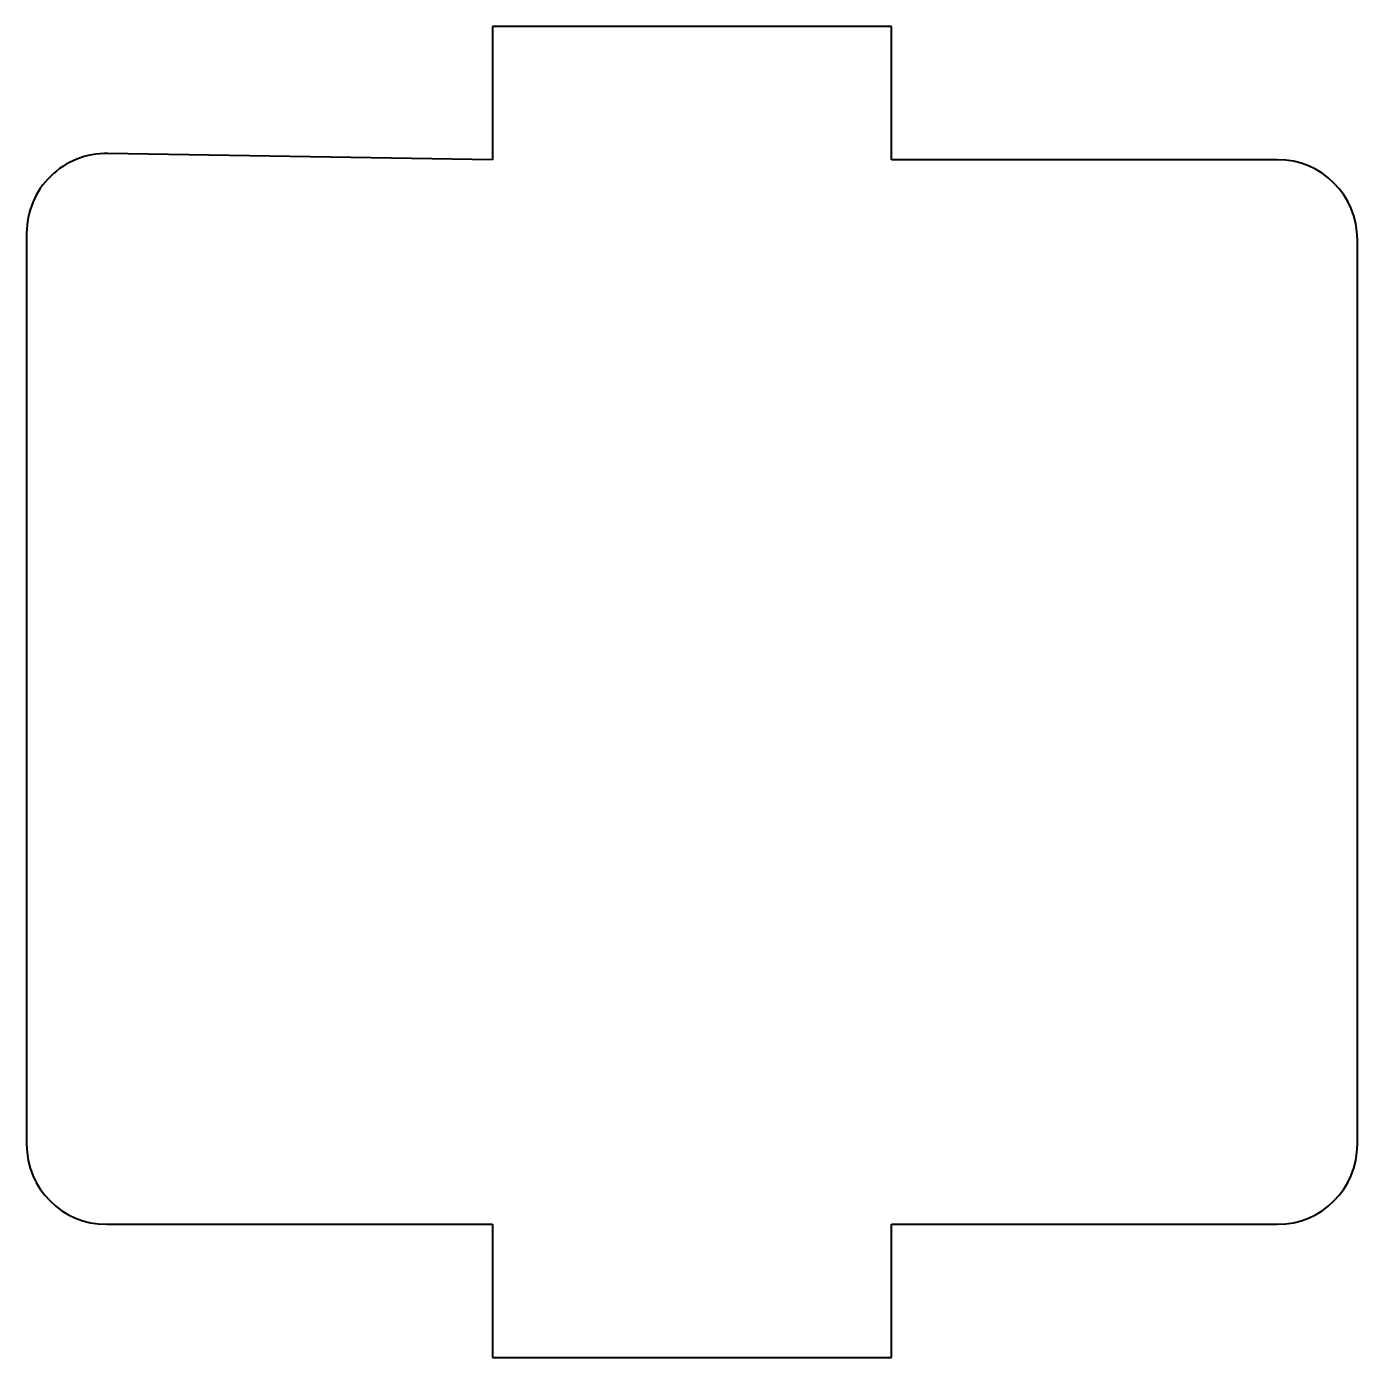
# Model space of a CAD drawing. Header units: inches. Extents: x -2.5 to 2.5, y -2.45 to 2.55.
import ezdxf

# ---------------------------------------------------------------- set-up
doc = ezdxf.new("R2010")
doc.units = ezdxf.units.IN
doc.header["$MEASUREMENT"] = 0
doc.layers.add('Visible', color=7, linetype='Continuous', lineweight=40)

msp = doc.modelspace()

# ---------------------------------------------------------------- linework, layer by layer
at = {"layer": 'Visible'}
for p, q in [((0.75, 2.5485, 0.3), (-0.75, 2.5485, 0.3)), ((-0.75, 2.5485, 0.3), (-0.75, 2.0485, 0.3)), ((0.75, 2.0485, 0.3), (0.75, 2.5485, 0.3)), ((-0.75, 2.0485, 0.3), (-2.1951, 2.0721, 0.3)), ((2.2, 2.0485, 0.3), (0.75, 2.0485, 0.3)), ((-2.5, 1.7721, 0.3), (-2.5, -1.6515, 0.3)), ((2.5, -1.6515, 0.3), (2.5, 1.7485, 0.3)), ((-2.2, -1.9515, 0.3), (-0.75, -1.9515, 0.3)), ((-0.75, -1.9515, 0.3), (-0.75, -2.4515, 0.3)), ((0.75, -2.4515, 0.3), (0.75, -1.9515, 0.3)), ((0.75, -1.9515, 0.3), (2.2, -1.9515, 0.3)), ((-0.75, -2.4515, 0.3), (0.75, -2.4515, 0.3))]:
    msp.add_line(p, q, dxfattribs=at)
for centre, start, end in [((-2.2, 1.7721, 0.3), 89.0646, 180), ((2.2, 1.7485, 0.3), 0, 90), ((-2.2, -1.6515, 0.3), 180, 270), ((2.2, -1.6515, 0.3), 270, 0)]:
    msp.add_arc(centre, 0.3, start, end, dxfattribs=at)

doc.saveas('drawing.dxf')
